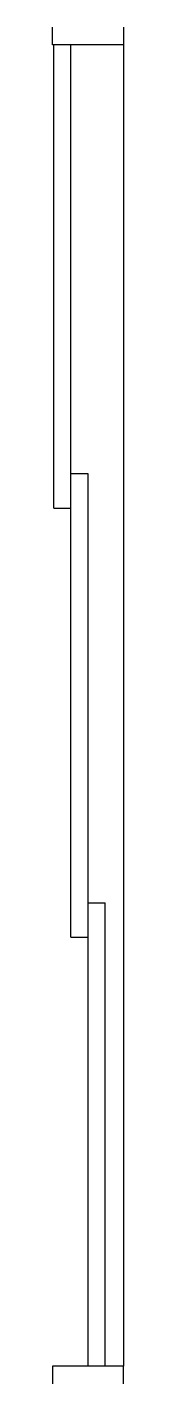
# Model space of a CAD drawing. Header units: millimetres. Extents: x -2101 to -2081, y -2030 to -1650.
import ezdxf

# ---------------------------------------------------------------- set-up
doc = ezdxf.new("R2010")
doc.units = ezdxf.units.MM
doc.header["$LTSCALE"] = 1000
doc.linetypes.add('HIDDEN', pattern=[0.375, 0.25, -0.125])

msp = doc.modelspace()

# ---------------------------------------------------------------- linework, layer by layer
for p, q in [((-2100.74, -1654.87), (-2100.74, -1649.87)), ((-2080.74, -1649.87), (-2080.74, -1654.87)), ((-2080.74, -1654.87), (-2100.74, -1654.87)), ((-2100.35, -1784.61), (-2100.35, -1654.87)), ((-2095.55, -1904.74), (-2095.55, -1654.87)), ((-2080.74, -1654.87), (-2080.74, -2024.87)), ((-2100.35, -1784.61), (-2100.35, -1775)), ((-2095.55, -1904.74), (-2095.55, -1775)), ((-2090.74, -2024.87), (-2090.74, -1775)), ((-2100.35, -1784.61), (-2095.55, -1784.61)), ((-2090.74, -1895.13), (-2085.94, -1895.13)), ((-2085.94, -2024.87), (-2085.94, -1895.13)), ((-2095.55, -1904.74), (-2090.74, -1904.74)), ((-2080.74, -2024.87), (-2100.74, -2024.87)), ((-2100.74, -2024.87), (-2100.74, -2029.87)), ((-2080.74, -2029.87), (-2080.74, -2024.87))]:
    msp.add_line(p, q)
at = {"linetype": 'HIDDEN'}
msp.add_line((-2090.74, -1775), (-2095.55, -1775), dxfattribs=at)

doc.saveas('drawing.dxf')
